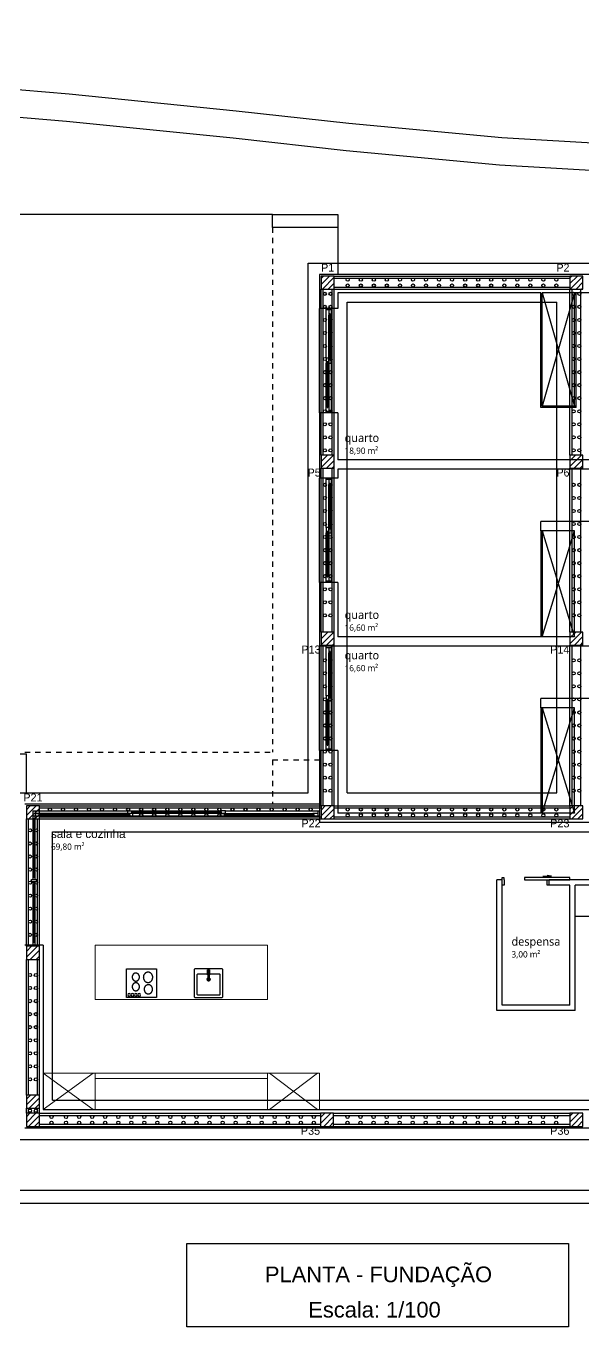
# Model space of a CAD drawing. Header units: millimetres. Extents: x 2071 to 2712, y 1262 to 1380.
# Drawn here: x 2412.48 to 2423.16, y 1353.24 to 1378.16 of the extents above; entities that cross this region are included whole.
import ezdxf
from ezdxf.enums import TextEntityAlignment as Align

# ---------------------------------------------------------------- set-up
doc = ezdxf.new("R2010")
doc.units = ezdxf.units.MM
doc.linetypes.add('Tracejado', pattern=[0.2, 0.1, -0.1])
for name, color, linetype in [('.arquitetura', 9, 'Continuous'), ('.plantas - estrutura em betão', 8, 'Continuous'), ('legenda', 8, 'Continuous')]:
    doc.layers.add(name, color=color, linetype=linetype)
doc.styles.add('CYPETXT', font='arial', dxfattribs={"height": 0.2})
doc.styles.add('GENERATED_STYLE_2', font='Trebuchet MS.ttf')

# ---------------------------------------------------------------- blocks, each defined once
blk = doc.blocks.new('sdvdsv')
at = {"layer": '.arquitetura', "ltscale": 0.1}
for p, q in [((464.686, -134.497), (456.742, -134.497)), ((465.936, -134.747), (465.936, -135.647))]:
    blk.add_line(p, q, dxfattribs=at)
at = {"layer": '.arquitetura', "linetype": 'Tracejado', "ltscale": 0.1}
for p, q in [((464.686, -134.747), (464.686, -144.797)), ((451.936, -144.797), (464.686, -144.797)), ((464.686, -144.947), (465.586, -144.947)), ((464.686, -144.947), (464.686, -145.797))]:
    blk.add_line(p, q, dxfattribs=at)
at = {"layer": '.arquitetura', "linetype": 'Continuous'}
for p, q in [((471.686, -135.647), (465.586, -135.647)), ((465.586, -135.647), (465.586, -136.297)), ((469.826, -135.997), (465.936, -135.997)), ((465.936, -135.997), (465.936, -136.297)), ((469.826, -138.197), (469.826, -135.997)), ((471.506, -135.997), (469.856, -135.997)), ((469.856, -138.167), (469.856, -135.997)), ((470.476, -135.997), (469.856, -138.167)), ((469.856, -135.997), (470.476, -138.167)), ((470.476, -138.167), (470.476, -135.997)), ((470.506, -138.167), (470.506, -135.997)), ((465.936, -136.297), (465.586, -136.297)), ((465.586, -138.297), (465.586, -136.297)), ((465.586, -138.297), (465.586, -139.547)), ((465.936, -138.297), (465.586, -138.297)), ((465.936, -138.297), (465.936, -139.197)), ((470.506, -138.197), (469.826, -138.197)), ((470.506, -138.167), (469.856, -138.167)), ((470.506, -138.197), (470.506, -138.167)), ((472.656, -139.197), (465.936, -139.197)), ((465.936, -139.547), (465.586, -139.547)), ((465.586, -141.547), (465.586, -139.547)), ((472.656, -139.377), (465.936, -139.377)), ((465.936, -139.377), (465.936, -139.547)), ((471.201, -140.377), (469.826, -140.377)), ((469.826, -140.557), (469.826, -140.377)), ((470.476, -140.557), (469.826, -140.557)), ((469.826, -140.557), (469.826, -142.587)), ((469.856, -140.557), (469.856, -142.587)), ((469.856, -142.587), (470.476, -140.557)), ((469.856, -140.557), (470.476, -142.587)), ((470.476, -142.587), (470.476, -140.557)), ((465.586, -141.547), (465.586, -142.767)), ((465.936, -141.547), (465.586, -141.547)), ((465.936, -141.547), (465.936, -142.587)), ((472.656, -142.767), (465.586, -142.767)), ((465.586, -144.767), (465.586, -142.767)), ((470.476, -142.587), (465.936, -142.587)), ((472.656, -143.767), (469.826, -143.767)), ((469.826, -143.947), (469.826, -143.767)), ((470.476, -143.947), (469.826, -143.947)), ((469.826, -143.947), (469.826, -145.967)), ((469.856, -143.947), (469.856, -145.967)), ((469.856, -145.967), (470.476, -143.947)), ((469.856, -143.947), (470.476, -145.967)), ((470.476, -145.967), (470.476, -143.947)), ((465.586, -144.767), (465.586, -146.147)), ((465.936, -144.767), (465.586, -144.767)), ((465.936, -144.767), (465.936, -145.967)), ((465.586, -145.797), (459.936, -145.797)), ((470.476, -145.967), (465.936, -145.967)), ((472.836, -146.147), (465.586, -146.147)), ((469.086, -147.247), (468.986, -147.247)), ((468.986, -149.747), (468.986, -147.247)), ((469.086, -149.647), (469.086, -147.247)), ((471.286, -147.247), (469.986, -147.247)), ((469.986, -147.347), (469.986, -147.247)), ((470.386, -147.347), (469.986, -147.347)), ((470.386, -149.647), (470.386, -147.347)), ((471.186, -147.347), (470.486, -147.347)), ((470.486, -149.747), (470.486, -147.347)), ((471.186, -147.947), (470.486, -147.947)), ((460.286, -148.497), (459.936, -148.497)), ((460.286, -148.497), (460.286, -151.647)), ((470.486, -149.747), (468.986, -149.747)), ((470.386, -149.647), (469.086, -149.647)), ((460.286, -151.647), (475.386, -151.647)), ((459.936, -151.997), (475.736, -151.997)), ((475.386, -153.197), (444.047, -153.197)), ((475.386, -153.447), (444.047, -153.447))]:
    blk.add_line(p, q, dxfattribs=at)
at = {"layer": '.arquitetura'}
for p, q in [((465.711, -137.247), (465.711, -136.297)), ((465.811, -136.327), (465.711, -136.327)), ((465.761, -136.327), (465.761, -136.427)), ((465.811, -136.297), (465.811, -137.247)), ((465.761, -136.427), (465.781, -136.427)), ((465.761, -137.247), (465.761, -136.427)), ((465.781, -136.402), (465.781, -136.412)), ((465.791, -136.402), (465.781, -136.402)), ((465.781, -136.412), (465.791, -136.412)), ((465.781, -137.262), (465.781, -136.412)), ((465.791, -136.412), (465.791, -136.402)), ((465.791, -137.262), (465.791, -136.412)), ((465.791, -136.427), (465.811, -136.427)), ((465.761, -137.247), (465.711, -137.247)), ((465.711, -137.247), (465.711, -137.347)), ((465.731, -137.322), (465.731, -137.332)), ((465.741, -137.322), (465.731, -137.322)), ((465.741, -137.332), (465.741, -137.322)), ((465.781, -137.247), (465.761, -137.247)), ((465.761, -137.247), (465.761, -137.347)), ((465.761, -137.347), (465.761, -137.247)), ((465.781, -137.262), (465.781, -137.272)), ((465.791, -137.262), (465.781, -137.262)), ((465.781, -137.272), (465.791, -137.272)), ((465.811, -137.247), (465.791, -137.247)), ((465.791, -137.272), (465.791, -137.262)), ((465.811, -137.347), (465.811, -137.247)), ((465.711, -137.347), (465.731, -137.347)), ((465.711, -138.297), (465.711, -137.347)), ((465.731, -137.332), (465.741, -137.332)), ((465.731, -138.182), (465.731, -137.332)), ((465.741, -138.182), (465.741, -137.332)), ((465.741, -137.347), (465.761, -137.347)), ((465.761, -137.347), (465.811, -137.347)), ((465.761, -137.347), (465.761, -138.267)), ((465.811, -137.347), (465.811, -138.297)), ((465.731, -138.167), (465.711, -138.167)), ((465.711, -138.267), (465.811, -138.267)), ((465.731, -138.182), (465.731, -138.192)), ((465.741, -138.182), (465.731, -138.182)), ((465.731, -138.192), (465.741, -138.192)), ((465.761, -138.167), (465.741, -138.167)), ((465.741, -138.192), (465.741, -138.182)), ((465.711, -140.497), (465.711, -139.547)), ((465.811, -139.547), (465.811, -140.497)), ((465.811, -139.577), (465.711, -139.577)), ((465.761, -139.577), (465.761, -139.677)), ((465.761, -139.677), (465.781, -139.677)), ((465.761, -140.497), (465.761, -139.677)), ((465.781, -139.652), (465.781, -139.662)), ((465.791, -139.652), (465.781, -139.652)), ((465.781, -139.662), (465.791, -139.662)), ((465.781, -140.512), (465.781, -139.662)), ((465.791, -139.662), (465.791, -139.652)), ((465.791, -140.512), (465.791, -139.662)), ((465.791, -139.677), (465.811, -139.677)), ((465.761, -140.497), (465.711, -140.497)), ((465.711, -140.497), (465.711, -140.597)), ((465.781, -140.497), (465.761, -140.497)), ((465.761, -140.497), (465.761, -140.597)), ((465.761, -140.597), (465.761, -140.497)), ((465.781, -140.512), (465.781, -140.522)), ((465.791, -140.512), (465.781, -140.512)), ((465.781, -140.522), (465.791, -140.522)), ((465.811, -140.497), (465.791, -140.497)), ((465.791, -140.522), (465.791, -140.512)), ((465.811, -140.597), (465.811, -140.497)), ((465.711, -140.597), (465.731, -140.597)), ((465.711, -141.547), (465.711, -140.597)), ((465.731, -140.572), (465.731, -140.582)), ((465.741, -140.572), (465.731, -140.572)), ((465.731, -140.582), (465.741, -140.582)), ((465.731, -141.432), (465.731, -140.582)), ((465.741, -140.582), (465.741, -140.572)), ((465.741, -141.432), (465.741, -140.582)), ((465.741, -140.597), (465.761, -140.597)), ((465.761, -140.597), (465.811, -140.597)), ((465.761, -140.597), (465.761, -141.517)), ((465.811, -140.597), (465.811, -141.547)), ((465.731, -141.417), (465.711, -141.417)), ((465.711, -141.517), (465.811, -141.517)), ((465.731, -141.432), (465.731, -141.442)), ((465.741, -141.432), (465.731, -141.432)), ((465.731, -141.442), (465.741, -141.442)), ((465.761, -141.417), (465.741, -141.417)), ((465.741, -141.442), (465.741, -141.432)), ((465.711, -143.717), (465.711, -142.767)), ((465.811, -142.797), (465.711, -142.797)), ((465.761, -142.797), (465.761, -142.897)), ((465.811, -142.767), (465.811, -143.717)), ((465.761, -142.897), (465.781, -142.897)), ((465.761, -143.717), (465.761, -142.897)), ((465.781, -142.872), (465.781, -142.882)), ((465.791, -142.872), (465.781, -142.872)), ((465.781, -142.882), (465.791, -142.882)), ((465.781, -143.732), (465.781, -142.882)), ((465.791, -142.882), (465.791, -142.872)), ((465.791, -143.732), (465.791, -142.882)), ((465.791, -142.897), (465.811, -142.897)), ((465.761, -143.717), (465.711, -143.717)), ((465.711, -143.717), (465.711, -143.817)), ((465.731, -143.792), (465.731, -143.802)), ((465.741, -143.792), (465.731, -143.792)), ((465.731, -143.802), (465.741, -143.802)), ((465.731, -144.652), (465.731, -143.802)), ((465.741, -143.802), (465.741, -143.792)), ((465.741, -144.652), (465.741, -143.802)), ((465.781, -143.717), (465.761, -143.717)), ((465.761, -143.717), (465.761, -143.817)), ((465.761, -143.817), (465.761, -143.717)), ((465.781, -143.732), (465.781, -143.742)), ((465.791, -143.732), (465.781, -143.732)), ((465.781, -143.742), (465.791, -143.742)), ((465.811, -143.717), (465.791, -143.717)), ((465.791, -143.742), (465.791, -143.732)), ((465.811, -143.817), (465.811, -143.717)), ((465.711, -143.817), (465.731, -143.817)), ((465.711, -144.767), (465.711, -143.817)), ((465.741, -143.817), (465.761, -143.817)), ((465.761, -143.817), (465.811, -143.817)), ((465.761, -143.817), (465.761, -144.737)), ((465.811, -143.817), (465.811, -144.767)), ((465.731, -144.637), (465.711, -144.637)), ((465.711, -144.737), (465.811, -144.737)), ((465.731, -144.652), (465.731, -144.662)), ((465.741, -144.652), (465.731, -144.652)), ((465.731, -144.662), (465.741, -144.662)), ((465.761, -144.637), (465.741, -144.637)), ((465.741, -144.662), (465.741, -144.652)), ((460.091, -145.922), (463.681, -145.922)), ((460.091, -145.922), (460.091, -147.24)), ((460.131, -146.022), (460.091, -146.022)), ((460.131, -145.922), (460.131, -146.022)), ((463.681, -145.972), (460.131, -145.972)), ((460.231, -145.972), (460.131, -145.972)), ((460.131, -145.972), (460.231, -145.972)), ((465.586, -146.022), (460.131, -146.022)), ((460.131, -147.24), (460.131, -146.022)), ((460.216, -145.992), (460.206, -145.992)), ((460.206, -145.992), (460.206, -146.002)), ((460.206, -146.002), (460.216, -146.002)), ((460.216, -146.002), (460.216, -145.992)), ((460.216, -145.992), (461.921, -145.992)), ((460.216, -146.002), (461.921, -146.002)), ((460.231, -145.992), (460.231, -145.972)), ((460.231, -145.972), (461.906, -145.972)), ((460.231, -146.022), (460.231, -146.002)), ((461.906, -145.922), (461.906, -145.992)), ((462.006, -145.972), (461.906, -145.972)), ((461.906, -146.002), (461.906, -146.022)), ((461.931, -145.992), (461.921, -145.992)), ((461.921, -145.992), (461.921, -146.002)), ((461.921, -146.002), (461.931, -146.002)), ((461.931, -146.002), (461.931, -145.992)), ((461.991, -145.942), (461.981, -145.942)), ((461.981, -145.942), (461.981, -145.952)), ((461.981, -145.952), (461.991, -145.952)), ((461.991, -145.952), (461.991, -145.942)), ((461.991, -145.942), (463.696, -145.942)), ((461.991, -145.952), (463.696, -145.952)), ((462.006, -145.942), (462.006, -145.922)), ((462.006, -146.022), (462.006, -145.952)), ((463.781, -145.922), (463.681, -145.922)), ((463.681, -145.922), (463.681, -145.942)), ((463.681, -145.952), (463.681, -145.972)), ((463.781, -145.972), (463.681, -145.972)), ((463.681, -145.972), (463.681, -146.022)), ((463.681, -145.972), (463.781, -145.972)), ((463.706, -145.942), (463.696, -145.942)), ((463.696, -145.942), (463.696, -145.952)), ((463.696, -145.952), (463.706, -145.952)), ((463.706, -145.952), (463.706, -145.942)), ((463.766, -145.992), (463.756, -145.992)), ((463.756, -145.992), (463.756, -146.002)), ((463.756, -146.002), (463.766, -146.002)), ((463.766, -146.002), (463.766, -145.992)), ((463.766, -145.992), (465.471, -145.992)), ((463.766, -146.002), (465.471, -146.002)), ((463.781, -145.972), (463.781, -145.922)), ((463.781, -145.922), (465.586, -145.922)), ((463.781, -145.992), (463.781, -145.972)), ((463.781, -145.972), (465.456, -145.972)), ((463.781, -146.022), (463.781, -146.002)), ((465.556, -145.972), (465.456, -145.972)), ((465.456, -145.972), (465.456, -145.992)), ((465.456, -146.002), (465.456, -146.022)), ((465.481, -145.992), (465.471, -145.992)), ((465.471, -145.992), (465.471, -146.002)), ((465.471, -146.002), (465.481, -146.002)), ((465.481, -146.002), (465.481, -145.992)), ((465.556, -146.022), (465.556, -145.922)), ((460.091, -146.072), (460.131, -146.072)), ((460.106, -146.112), (460.091, -146.112)), ((460.106, -146.097), (460.106, -146.087)), ((460.106, -146.087), (460.116, -146.087)), ((460.116, -146.097), (460.106, -146.097)), ((460.106, -146.097), (460.106, -147.175)), ((460.116, -146.087), (460.116, -146.097)), ((460.116, -146.097), (460.116, -147.175)), ((460.131, -146.112), (460.116, -146.112)), ((460.106, -147.15), (460.091, -147.15)), ((460.091, -147.19), (460.131, -147.19)), ((460.091, -147.28), (460.091, -148.497)), ((460.106, -147.165), (460.106, -147.175)), ((460.116, -147.165), (460.106, -147.165)), ((460.106, -147.175), (460.116, -147.175)), ((460.131, -147.15), (460.116, -147.15)), ((460.116, -147.175), (460.116, -147.165)), ((460.131, -148.497), (460.131, -147.28)), ((460.091, -147.33), (460.131, -147.33)), ((460.106, -147.37), (460.091, -147.37)), ((460.106, -147.345), (460.106, -148.422)), ((460.106, -147.355), (460.106, -147.345)), ((460.106, -147.345), (460.116, -147.345)), ((460.116, -147.355), (460.106, -147.355)), ((460.116, -147.345), (460.116, -148.422)), ((460.116, -147.345), (460.116, -147.355)), ((460.131, -147.37), (460.116, -147.37)), ((460.091, -148.407), (460.106, -148.407)), ((460.131, -148.447), (460.091, -148.447)), ((460.106, -148.432), (460.106, -148.422)), ((460.106, -148.422), (460.116, -148.422)), ((460.116, -148.432), (460.106, -148.432)), ((460.116, -148.407), (460.131, -148.407)), ((460.116, -148.422), (460.116, -148.432))]:
    blk.add_line(p, q, dxfattribs=at)
at = {"layer": '.arquitetura', "linetype": 'Continuous', "lineweight": 9}
for p, q in [((461.286, -150.947), (460.286, -150.947)), ((461.286, -151.647), (461.286, -150.947)), ((465.586, -150.947), (464.586, -150.947)), ((464.586, -150.947), (464.586, -151.647)), ((465.586, -151.647), (465.586, -150.947))]:
    blk.add_line(p, q, dxfattribs=at)
at = {"layer": '.arquitetura', "linetype": 'Continuous', "lineweight": 0}
for p, q in [((460.286, -150.947), (461.246, -151.647)), ((461.246, -150.947), (460.286, -151.647)), ((464.626, -150.947), (465.546, -151.647)), ((465.546, -150.947), (464.626, -151.647))]:
    blk.add_line(p, q, dxfattribs=at)
at = {"layer": '.arquitetura', "linetype": 'Continuous', "flags": 128}
blk.add_lwpolyline([(495.07, -135.125), (493.48, -134.982), (488.171, -134.53), (485.865, -134.359), (479.889, -133.881), (476.452, -133.58), (473.731, -133.373), (471.152, -133.15), (469.078, -133.03), (466.148, -132.754), (463.987, -132.515), (460.783, -132.192), (458.964, -132.037), (456.792, -131.868), (453.072, -131.659), (451.177, -131.425), (449.554, -131.238), (447.517, -131.109), (446.351, -131.089), (444.885, -130.958), (444.047, -130.887)], dxfattribs=at)
at = {"layer": '.arquitetura', "linetype": 'Continuous'}
blk.add_lwpolyline([(495.07, -135.652), (493.434, -135.505), (488.13, -135.054), (485.825, -134.882), (479.845, -134.404), (476.409, -134.103), (473.688, -133.896), (471.114, -133.674), (469.038, -133.553), (466.094, -133.277), (463.932, -133.037), (460.734, -132.715), (458.922, -132.56), (456.757, -132.392), (453.025, -132.182), (451.115, -131.946), (449.507, -131.761), (447.496, -131.634), (446.323, -131.613), (444.84, -131.481), (444.047, -131.413)], dxfattribs=at)
for points in [[(464.686, -134.497), (465.936, -134.497), (465.936, -134.747), (464.686, -134.747)], [(462.458, -148.949), (462.458, -149.499), (461.886, -149.499), (461.886, -148.949)], [(463.438, -149.031), (463.449, -149.031), (463.449, -149.066), (463.438, -149.066)], [(463.467, -149.066), (463.467, -149.031), (463.477, -149.031), (463.477, -149.066)]]:
    blk.add_lwpolyline(points, close=True, dxfattribs=at)
at = {"layer": '.arquitetura'}
for points in [[(460.061, -147.28), (460.061, -147.24), (460.161, -147.24), (460.161, -147.28)], [(470.384, -147.242), (470.384, -147.202), (469.514, -147.202), (469.514, -147.242)]]:
    blk.add_lwpolyline(points, close=True, dxfattribs=at)
for points in [[(469.086, -147.247), (469.086, -147.202), (469.116, -147.202), (469.116, -147.247), (469.126, -147.247), (469.126, -147.347), (469.086, -147.347)], [(469.868, -147.175), (470.03, -147.175), (469.949, -147.162)], [(469.986, -147.347), (469.946, -147.347), (469.946, -147.247), (469.986, -147.247)]]:
    blk.add_lwpolyline(points, dxfattribs=at)
at = {"layer": '.arquitetura', "linetype": 'Continuous', "lineweight": 9, "flags": 128}
blk.add_lwpolyline([(464.586, -149.537), (464.586, -148.497), (461.286, -148.497), (461.286, -149.537)], close=True, dxfattribs=at)
at = {"layer": '.arquitetura', "linetype": 'Continuous'}
for points in [[(463.713, -149.499, 0.414214), (463.733, -149.479), (463.733, -148.969, 0.414214), (463.713, -148.949), (463.203, -148.949, 0.414214), (463.183, -148.969), (463.183, -149.479, 0.414214), (463.203, -149.499)], [(463.467, -149.03), (463.467, -148.979, 1), (463.449, -148.979), (463.449, -149.03), (463.438, -149.03), (463.438, -148.965), (463.478, -148.965), (463.478, -149.03)], [(463.449, -149.177), (463.449, -148.979, -1), (463.467, -148.979), (463.467, -149.177, -1)], [(463.663, -149.049), (463.253, -149.049, 0.414214), (463.233, -149.069), (463.233, -149.429, 0.414214), (463.253, -149.449), (463.663, -149.449, 0.414214), (463.683, -149.429), (463.683, -149.069, 0.414214)]]:
    blk.add_lwpolyline(points, format="xyb", close=True, dxfattribs=at)
at = {"layer": '.arquitetura', "linetype": 'Continuous', "lineweight": 9, "flags": 128}
for points in [[(464.586, -150.947), (461.286, -150.947)], [(464.586, -151.647), (464.586, -151.047), (461.286, -151.047), (461.286, -151.647)]]:
    blk.add_lwpolyline(points, dxfattribs=at)
at = {"layer": '.arquitetura', "linetype": 'Continuous'}
blk.add_circle((463.458, -149.149), 0.03, dxfattribs=at)
at = {"layer": '.arquitetura', "linetype": 'Continuous', "extrusion": (0, 0, -1)}
for centre in [(461.937, -149.449), (462, -149.449), (462.064, -149.449), (462.127, -149.449)]:
    blk.add_ellipse(centre, major_axis=(0, 0.0278), ratio=0.912727, dxfattribs=at)
at = {"layer": '.arquitetura', "linetype": 'Continuous'}
for points, weights, knots in [([(462.133, -149.107), (462.133, -149.151), (462.098, -149.173), (462.063, -149.196), (462.028, -149.173), (461.993, -149.151), (461.993, -149.107), (461.993, -149.03), (462.063, -149.03), (462.133, -149.03), (462.133, -149.107)], [1, 0.866025403784, 1, 0.866025403784, 1, 0.866025403784, 1, 0.707106781187, 1, 0.707106781187, 1], [0, 0, 0, 1.047198, 1.047198, 2.094395, 2.094395, 3.141593, 3.141593, 4.712389, 4.712389, 6.283185, 6.283185, 6.283185]), ([(462.387, -149.111), (462.387, -149.21), (462.297, -149.21), (462.207, -149.21), (462.207, -149.111), (462.207, -149.013), (462.297, -149.013), (462.387, -149.013), (462.387, -149.111)], [1, 0.707106781187, 1, 0.707106781187, 1, 0.707106781187, 1, 0.707106781187, 1], [0, 0, 0, 1.570796, 1.570796, 3.141593, 3.141593, 4.712389, 4.712389, 6.283185, 6.283185, 6.283185]), ([(462.133, -149.292), (462.133, -149.336), (462.098, -149.359), (462.063, -149.381), (462.028, -149.359), (461.993, -149.336), (461.993, -149.292), (461.993, -149.216), (462.063, -149.216), (462.133, -149.216), (462.133, -149.292)], [1, 0.866025403784, 1, 0.866025403784, 1, 0.866025403784, 1, 0.707106781187, 1, 0.707106781187, 1], [0, 0, 0, 1.047198, 1.047198, 2.094395, 2.094395, 3.141593, 3.141593, 4.712389, 4.712389, 6.283185, 6.283185, 6.283185]), ([(462.383, -149.341), (462.383, -149.392), (462.343, -149.417), (462.303, -149.443), (462.263, -149.417), (462.223, -149.392), (462.223, -149.341), (462.223, -149.254), (462.303, -149.254), (462.383, -149.254), (462.383, -149.341)], [1, 0.866025403784, 1, 0.866025403784, 1, 0.866025403784, 1, 0.707106781187, 1, 0.707106781187, 1], [0, 0, 0, 1.047198, 1.047198, 2.094395, 2.094395, 3.141593, 3.141593, 4.712389, 4.712389, 6.283185, 6.283185, 6.283185])]:
    blk.add_rational_spline(points, weights, degree=2, knots=knots, dxfattribs=at)
at = {"layer": '.arquitetura', "char_height": 0.16, "attachment_point": 1, "style": 'GENERATED_STYLE_2'}
for s, insert, width in [('quarto\\P{\\H0.75x;18,90 m²}', (466.066, -138.696), 1.63695), ('quarto\\P{\\H0.75x;16,60 m²}', (466.066, -142.086), 1.63695), ('quarto\\P{\\H0.75x;16,60 m²}', (466.066, -142.86), 1.63695), ('\\A1;{\\fArial Unicode MS|b0|i0|c0|p34;sala e cozinha\\H0.66x;\\S^  ;\\S^  ;\\H1.5152x;\\P\\A0;\\fTrebuchet MS|b0|i0|c0|p38;\\H0.74998x;69,80 m²}', (460.437, -146.282), 2.06193), ('despensa\\P{\\H0.75x;3,00 m²}', (469.265, -148.345), 1.63695)]:
    blk.add_mtext(s, dxfattribs=dict(at, insert=insert, width=width))

msp = doc.modelspace()

# ---------------------------------------------------------------- linework, layer by layer
at = {"layer": '.plantas - estrutura em betão'}
for p, q in [((2417.8916, 1373.62061), (2423.0366, 1373.62061)), ((2417.8916, 1369.81561), (2417.8916, 1373.62061)), ((2423.0366, 1373.62061), (2426.6066, 1373.62061)), ((2418.1416, 1373.20996), (2418.30225, 1373.37061)), ((2418.1416, 1373.32309), (2418.18912, 1373.37061)), ((2418.16539, 1373.12061), (2418.3916, 1373.34682)), ((2418.3916, 1373.37061), (2422.9116, 1373.37061)), ((2418.3916, 1373.33061), (2422.9116, 1373.33061)), ((2422.9116, 1373.2282), (2423.05401, 1373.37061)), ((2422.9116, 1373.34134), (2422.94087, 1373.37061)), ((2422.91715, 1373.12061), (2423.1616, 1373.36506)), ((2418.1416, 1369.94061), (2418.1416, 1373.12061)), ((2418.1816, 1369.94061), (2418.1816, 1373.12061)), ((2418.27853, 1373.12061), (2418.3916, 1373.23368)), ((2418.3516, 1369.94061), (2418.3516, 1373.12061)), ((2418.3916, 1373.16061), (2422.9116, 1373.16061)), ((2418.3916, 1373.12061), (2422.9116, 1373.12061)), ((2418.3916, 1369.94061), (2418.3916, 1373.12061)), ((2422.9116, 1369.94061), (2422.9116, 1373.12061)), ((2422.9516, 1369.94061), (2422.9516, 1373.12061)), ((2423.03028, 1373.12061), (2423.1616, 1373.25193)), ((2423.1216, 1369.94061), (2423.1216, 1373.12061)), ((2423.14342, 1373.12061), (2423.1616, 1373.13879)), ((2418.6416, 1372.87061), (2422.6616, 1372.87061)), ((2418.6416, 1369.81561), (2418.6416, 1372.87061)), ((2422.6616, 1369.81561), (2422.6616, 1372.87061)), ((2418.1416, 1369.70271), (2418.3795, 1369.94061)), ((2418.1416, 1369.92898), (2418.15323, 1369.94061)), ((2418.1416, 1369.81584), (2418.26637, 1369.94061)), ((2418.24264, 1369.69061), (2418.3916, 1369.83957)), ((2422.9116, 1369.72095), (2423.13126, 1369.94061)), ((2422.9116, 1369.83409), (2423.01812, 1369.94061)), ((2422.9944, 1369.69061), (2423.1616, 1369.85781)), ((2417.8916, 1366.42561), (2417.8916, 1369.81561)), ((2418.1416, 1366.55061), (2418.1416, 1369.69061)), ((2418.1816, 1366.55061), (2418.1816, 1369.69061)), ((2418.3516, 1366.55061), (2418.3516, 1369.69061)), ((2418.35578, 1369.69061), (2418.3916, 1369.72643)), ((2418.3916, 1366.55061), (2418.3916, 1369.69061)), ((2418.6416, 1366.42561), (2418.6416, 1369.81561)), ((2422.6616, 1366.42561), (2422.6616, 1369.81561)), ((2422.9116, 1366.55061), (2422.9116, 1369.69061)), ((2422.9516, 1366.55061), (2422.9516, 1369.69061)), ((2423.10753, 1369.69061), (2423.1616, 1369.74468)), ((2423.1216, 1366.55061), (2423.1216, 1369.69061)), ((2417.8916, 1363.47061), (2417.8916, 1366.42561)), ((2418.1416, 1366.30859), (2418.38362, 1366.55061)), ((2418.1416, 1366.53487), (2418.15734, 1366.55061)), ((2418.1416, 1366.42173), (2418.27048, 1366.55061)), ((2418.24675, 1366.30061), (2418.3916, 1366.44546)), ((2418.35989, 1366.30061), (2418.3916, 1366.33232)), ((2418.6416, 1363.47061), (2418.6416, 1366.42561)), ((2422.6616, 1363.47061), (2422.6616, 1366.42561)), ((2422.9116, 1366.32684), (2423.13537, 1366.55061)), ((2422.9116, 1366.43997), (2423.02224, 1366.55061)), ((2422.99851, 1366.30061), (2423.1616, 1366.4637)), ((2423.11165, 1366.30061), (2423.1616, 1366.35056)), ((2418.1416, 1363.22061), (2418.1416, 1366.30061)), ((2418.1816, 1363.22061), (2418.1816, 1366.30061)), ((2418.3516, 1363.22061), (2418.3516, 1366.30061)), ((2418.3916, 1363.22061), (2418.3916, 1366.30061)), ((2422.9116, 1363.22061), (2422.9116, 1366.30061)), ((2422.9516, 1363.22061), (2422.9516, 1366.30061)), ((2423.1216, 1363.22061), (2423.1216, 1366.30061)), ((2412.24159, 1363.47061), (2417.8916, 1363.47061)), ((2418.6416, 1363.47061), (2422.6616, 1363.47061)), ((2412.49159, 1363.03447), (2412.67774, 1363.22061)), ((2412.49159, 1363.1476), (2412.5646, 1363.22061)), ((2412.54087, 1362.97061), (2412.74159, 1363.17133)), ((2412.74159, 1363.22061), (2418.1416, 1363.22061)), ((2412.74159, 1363.18061), (2418.1416, 1363.18061)), ((2418.1416, 1363.02762), (2418.33459, 1363.22061)), ((2418.1416, 1363.14076), (2418.22145, 1363.22061)), ((2418.19773, 1362.97061), (2418.3916, 1363.16448)), ((2418.3916, 1363.22061), (2422.9116, 1363.22061)), ((2418.3916, 1363.18061), (2422.9116, 1363.18061)), ((2422.9116, 1363.04586), (2423.08635, 1363.22061)), ((2422.9116, 1363.159), (2422.97321, 1363.22061)), ((2422.94949, 1362.97061), (2423.1616, 1363.18272)), ((2412.49159, 1360.53061), (2412.49159, 1362.97061)), ((2412.53159, 1360.53061), (2412.53159, 1362.97061)), ((2412.65401, 1362.97061), (2412.74159, 1363.05819)), ((2412.70159, 1360.53061), (2412.70159, 1362.97061)), ((2412.74159, 1363.01061), (2418.1416, 1363.01061)), ((2412.74159, 1362.97061), (2418.1416, 1362.97061)), ((2412.74159, 1360.53061), (2412.74159, 1362.97061)), ((2418.31087, 1362.97061), (2418.3916, 1363.05135)), ((2418.3916, 1363.01061), (2422.9116, 1363.01061)), ((2418.3916, 1362.97061), (2422.9116, 1362.97061)), ((2423.06262, 1362.97061), (2423.1616, 1363.06959)), ((2412.99159, 1362.72061), (2418.2666, 1362.72061)), ((2412.99159, 1360.40561), (2412.99159, 1362.72061)), ((2418.2666, 1362.72061), (2423.0366, 1362.72061)), ((2423.0366, 1362.72061), (2426.9816, 1362.72061)), ((2412.49159, 1360.31918), (2412.70303, 1360.53061)), ((2412.49159, 1360.43231), (2412.58989, 1360.53061)), ((2412.56616, 1360.28061), (2412.74159, 1360.45604)), ((2412.99159, 1357.58061), (2412.99159, 1360.40561)), ((2412.49159, 1357.68061), (2412.49159, 1360.28061)), ((2412.53159, 1357.68061), (2412.53159, 1360.28061)), ((2412.6793, 1360.28061), (2412.74159, 1360.3429)), ((2412.70159, 1357.68061), (2412.70159, 1360.28061)), ((2412.74159, 1357.68061), (2412.74159, 1360.28061)), ((2412.49159, 1357.49075), (2412.68145, 1357.68061)), ((2412.49159, 1357.60389), (2412.56832, 1357.68061)), ((2412.54459, 1357.43061), (2412.74159, 1357.62761)), ((2412.49159, 1357.33061), (2412.49159, 1357.43061)), ((2412.53159, 1357.33061), (2412.53159, 1357.43061)), ((2412.65773, 1357.43061), (2412.74159, 1357.51447)), ((2412.70159, 1357.33061), (2412.70159, 1357.43061)), ((2412.74159, 1357.33061), (2412.74159, 1357.43061)), ((2412.99159, 1357.58061), (2418.2566, 1357.58061)), ((2418.2566, 1357.58061), (2423.0366, 1357.58061)), ((2423.0366, 1357.58061), (2427.7316, 1357.58061)), ((2412.49159, 1357.15134), (2412.67087, 1357.33061)), ((2412.49159, 1357.26447), (2412.55773, 1357.33061)), ((2412.534, 1357.08061), (2412.74159, 1357.2882)), ((2412.64714, 1357.08061), (2412.74159, 1357.17506)), ((2412.74159, 1357.33061), (2418.1316, 1357.33061)), ((2412.74159, 1357.29061), (2418.1316, 1357.29061)), ((2412.74159, 1357.12061), (2418.1316, 1357.12061)), ((2418.1316, 1357.13449), (2418.32772, 1357.33061)), ((2418.1316, 1357.24763), (2418.21458, 1357.33061)), ((2418.19086, 1357.08061), (2418.3816, 1357.27135)), ((2418.30399, 1357.08061), (2418.3816, 1357.15822)), ((2418.3816, 1357.33061), (2422.9116, 1357.33061)), ((2418.3816, 1357.29061), (2422.9116, 1357.29061)), ((2418.3816, 1357.12061), (2422.9116, 1357.12061)), ((2422.9116, 1357.16273), (2423.07948, 1357.33061)), ((2422.9116, 1357.27587), (2422.96634, 1357.33061)), ((2422.94261, 1357.08061), (2423.1616, 1357.2996)), ((2423.05575, 1357.08061), (2423.1616, 1357.18646)), ((2412.74159, 1357.08061), (2418.1316, 1357.08061)), ((2418.3816, 1357.08061), (2422.9116, 1357.08061)), ((2412.24159, 1356.83061), (2418.2566, 1356.83061)), ((2418.2566, 1356.83061), (2423.0366, 1356.83061)), ((2423.0366, 1356.83061), (2428.4816, 1356.83061))]:
    msp.add_line(p, q, dxfattribs=at)
for points in [[(2418.1416, 1373.12061), (2418.3916, 1373.12061), (2418.3916, 1373.37061), (2418.1416, 1373.37061), (2418.1416, 1373.12061)], [(2422.9116, 1373.12061), (2423.1616, 1373.12061), (2423.1616, 1373.37061), (2422.9116, 1373.37061), (2422.9116, 1373.12061)], [(2418.1416, 1369.69061), (2418.3916, 1369.69061), (2418.3916, 1369.94061), (2418.1416, 1369.94061), (2418.1416, 1369.69061)], [(2422.9116, 1369.69061), (2423.1616, 1369.69061), (2423.1616, 1369.94061), (2422.9116, 1369.94061), (2422.9116, 1369.69061)], [(2418.1416, 1366.30061), (2418.3916, 1366.30061), (2418.3916, 1366.55061), (2418.1416, 1366.55061), (2418.1416, 1366.30061)], [(2422.9116, 1366.30061), (2423.1616, 1366.30061), (2423.1616, 1366.55061), (2422.9116, 1366.55061), (2422.9116, 1366.30061)], [(2412.49159, 1362.97061), (2412.74159, 1362.97061), (2412.74159, 1363.22061), (2412.49159, 1363.22061), (2412.49159, 1362.97061)], [(2418.1416, 1362.97061), (2418.3916, 1362.97061), (2418.3916, 1363.22061), (2418.1416, 1363.22061), (2418.1416, 1362.97061)], [(2422.9116, 1362.97061), (2423.1616, 1362.97061), (2423.1616, 1363.22061), (2422.9116, 1363.22061), (2422.9116, 1362.97061)], [(2412.49159, 1360.28061), (2412.74159, 1360.28061), (2412.74159, 1360.53061), (2412.49159, 1360.53061), (2412.49159, 1360.28061)], [(2412.49159, 1357.43061), (2412.74159, 1357.43061), (2412.74159, 1357.68061), (2412.49159, 1357.68061), (2412.49159, 1357.43061)], [(2412.49159, 1357.08061), (2412.74159, 1357.08061), (2412.74159, 1357.33061), (2412.49159, 1357.33061), (2412.49159, 1357.08061)], [(2418.1316, 1357.08061), (2418.3816, 1357.08061), (2418.3816, 1357.33061), (2418.1316, 1357.33061), (2418.1316, 1357.08061)], [(2422.9116, 1357.08061), (2423.1616, 1357.08061), (2423.1616, 1357.33061), (2422.9116, 1357.33061), (2422.9116, 1357.08061)]]:
    msp.add_lwpolyline(points, close=True, dxfattribs=at)
for points in [[(2404.78159, 1364.22061), (2412.49159, 1364.22061)], [(2412.49159, 1363.47061), (2412.49159, 1364.22061)]]:
    msp.add_lwpolyline(points, dxfattribs=at)
for centre in [(2418.6516, 1373.30061), (2418.9016, 1373.30061), (2419.1516, 1373.30061), (2419.4016, 1373.30061), (2419.6516, 1373.30061), (2419.9016, 1373.30061), (2420.1516, 1373.30061), (2420.4016, 1373.30061), (2420.6516, 1373.30061), (2420.9016, 1373.30061), (2421.1516, 1373.30061), (2421.4016, 1373.30061), (2421.6516, 1373.30061), (2421.9016, 1373.30061), (2422.1516, 1373.30061), (2422.4016, 1373.30061), (2422.6516, 1373.30061), (2418.2116, 1373.03061), (2418.3216, 1373.03061), (2418.6516, 1373.19061), (2418.9016, 1373.19061), (2419.1516, 1373.19061), (2419.4016, 1373.19061), (2419.6516, 1373.19061), (2419.9016, 1373.19061), (2420.1516, 1373.19061), (2420.4016, 1373.19061), (2420.6516, 1373.19061), (2420.9016, 1373.19061), (2421.1516, 1373.19061), (2421.4016, 1373.19061), (2421.6516, 1373.19061), (2421.9016, 1373.19061), (2422.1516, 1373.19061), (2422.4016, 1373.19061), (2422.6516, 1373.19061), (2422.9816, 1373.03061), (2423.0916, 1373.03061), (2418.2116, 1372.78061), (2418.3216, 1372.78061), (2422.9816, 1372.78061), (2423.0916, 1372.78061), (2418.2116, 1372.53061), (2418.3216, 1372.53061), (2422.9816, 1372.53061), (2423.0916, 1372.53061), (2418.2116, 1372.28061), (2418.3216, 1372.28061), (2422.9816, 1372.28061), (2423.0916, 1372.28061), (2418.2116, 1372.03061), (2418.3216, 1372.03061), (2422.9816, 1372.03061), (2423.0916, 1372.03061), (2418.2116, 1371.78061), (2418.3216, 1371.78061), (2422.9816, 1371.78061), (2423.0916, 1371.78061), (2418.2116, 1371.53061), (2418.3216, 1371.53061), (2422.9816, 1371.53061), (2423.0916, 1371.53061), (2418.2116, 1371.28061), (2418.3216, 1371.28061), (2422.9816, 1371.28061), (2423.0916, 1371.28061), (2418.2116, 1371.03061), (2418.3216, 1371.03061), (2422.9816, 1371.03061), (2423.0916, 1371.03061), (2418.2116, 1370.78061), (2418.3216, 1370.78061), (2422.9816, 1370.78061), (2423.0916, 1370.78061), (2418.2116, 1370.53061), (2418.3216, 1370.53061), (2422.9816, 1370.53061), (2423.0916, 1370.53061), (2418.2116, 1370.28061), (2418.3216, 1370.28061), (2422.9816, 1370.28061), (2423.0916, 1370.28061), (2418.2116, 1370.03061), (2418.3216, 1370.03061), (2422.9816, 1370.03061), (2423.0916, 1370.03061), (2418.2116, 1369.37061), (2418.3216, 1369.37061), (2422.9816, 1369.37061), (2423.0916, 1369.37061), (2418.2116, 1369.12061), (2418.3216, 1369.12061), (2422.9816, 1369.12061), (2423.0916, 1369.12061), (2418.2116, 1368.87061), (2418.3216, 1368.87061), (2422.9816, 1368.87061), (2423.0916, 1368.87061), (2418.2116, 1368.62061), (2418.3216, 1368.62061), (2422.9816, 1368.62061), (2423.0916, 1368.62061), (2418.2116, 1368.37061), (2418.3216, 1368.37061), (2422.9816, 1368.37061), (2423.0916, 1368.37061), (2418.2116, 1368.12061), (2418.3216, 1368.12061), (2422.9816, 1368.12061), (2423.0916, 1368.12061), (2418.2116, 1367.87061), (2418.3216, 1367.87061), (2422.9816, 1367.87061), (2423.0916, 1367.87061), (2418.2116, 1367.62061), (2418.3216, 1367.62061), (2422.9816, 1367.62061), (2423.0916, 1367.62061), (2418.2116, 1367.37061), (2418.3216, 1367.37061), (2422.9816, 1367.37061), (2423.0916, 1367.37061), (2418.2116, 1367.12061), (2418.3216, 1367.12061), (2422.9816, 1367.12061), (2423.0916, 1367.12061), (2418.2116, 1366.87061), (2418.3216, 1366.87061), (2422.9816, 1366.87061), (2423.0916, 1366.87061), (2418.2116, 1366.01061), (2418.3216, 1366.01061), (2422.9816, 1366.01061), (2423.0916, 1366.01061), (2418.2116, 1365.76061), (2418.3216, 1365.76061), (2422.9816, 1365.76061), (2423.0916, 1365.76061), (2418.2116, 1365.51061), (2418.3216, 1365.51061), (2422.9816, 1365.51061), (2423.0916, 1365.51061), (2418.2116, 1365.26061), (2418.3216, 1365.26061), (2422.9816, 1365.26061), (2423.0916, 1365.26061), (2418.2116, 1365.01061), (2418.3216, 1365.01061), (2422.9816, 1365.01061), (2423.0916, 1365.01061), (2418.2116, 1364.76061), (2418.3216, 1364.76061), (2422.9816, 1364.76061), (2423.0916, 1364.76061), (2418.2116, 1364.51061), (2418.3216, 1364.51061), (2422.9816, 1364.51061), (2423.0916, 1364.51061), (2418.2116, 1364.26061), (2418.3216, 1364.26061), (2422.9816, 1364.26061), (2423.0916, 1364.26061), (2418.2116, 1364.01061), (2418.3216, 1364.01061), (2422.9816, 1364.01061), (2423.0916, 1364.01061), (2418.2116, 1363.76061), (2418.3216, 1363.76061), (2422.9816, 1363.76061), (2423.0916, 1363.76061), (2418.2116, 1363.51061), (2418.3216, 1363.51061), (2422.9816, 1363.51061), (2423.0916, 1363.51061), (2412.94159, 1363.15061), (2413.19159, 1363.15061), (2413.44159, 1363.15061), (2413.69159, 1363.15061), (2413.94159, 1363.15061), (2414.19159, 1363.15061), (2414.44159, 1363.15061), (2414.69159, 1363.15061), (2414.94159, 1363.15061), (2415.19159, 1363.15061), (2415.44159, 1363.15061), (2415.69159, 1363.15061), (2415.94159, 1363.15061), (2416.19159, 1363.15061), (2416.44159, 1363.15061), (2416.69159, 1363.15061), (2416.94159, 1363.15061), (2417.19159, 1363.15061), (2417.44159, 1363.15061), (2417.69159, 1363.15061), (2417.94159, 1363.15061), (2418.6516, 1363.15061), (2418.9016, 1363.15061), (2419.1516, 1363.15061), (2419.4016, 1363.15061), (2419.6516, 1363.15061), (2419.9016, 1363.15061), (2420.1516, 1363.15061), (2420.4016, 1363.15061), (2420.6516, 1363.15061), (2420.9016, 1363.15061), (2421.1516, 1363.15061), (2421.4016, 1363.15061), (2421.6516, 1363.15061), (2421.9016, 1363.15061), (2422.1516, 1363.15061), (2422.4016, 1363.15061), (2422.6516, 1363.15061), (2412.94159, 1363.04061), (2413.19159, 1363.04061), (2413.44159, 1363.04061), (2413.69159, 1363.04061), (2413.94159, 1363.04061), (2414.19159, 1363.04061), (2414.44159, 1363.04061), (2414.69159, 1363.04061), (2414.94159, 1363.04061), (2415.19159, 1363.04061), (2415.44159, 1363.04061), (2415.69159, 1363.04061), (2415.94159, 1363.04061), (2416.19159, 1363.04061), (2416.44159, 1363.04061), (2416.69159, 1363.04061), (2416.94159, 1363.04061), (2417.19159, 1363.04061), (2417.44159, 1363.04061), (2417.69159, 1363.04061), (2417.94159, 1363.04061), (2418.6516, 1363.04061), (2418.9016, 1363.04061), (2419.1516, 1363.04061), (2419.4016, 1363.04061), (2419.6516, 1363.04061), (2419.9016, 1363.04061), (2420.1516, 1363.04061), (2420.4016, 1363.04061), (2420.6516, 1363.04061), (2420.9016, 1363.04061), (2421.1516, 1363.04061), (2421.4016, 1363.04061), (2421.6516, 1363.04061), (2421.9016, 1363.04061), (2422.1516, 1363.04061), (2422.4016, 1363.04061), (2422.6516, 1363.04061), (2412.56159, 1362.75061), (2412.67159, 1362.75061), (2412.56159, 1362.50061), (2412.67159, 1362.50061), (2412.56159, 1362.25061), (2412.67159, 1362.25061), (2412.56159, 1362.00061), (2412.67159, 1362.00061), (2412.56159, 1361.75061), (2412.67159, 1361.75061), (2412.56159, 1361.50061), (2412.67159, 1361.50061), (2412.56159, 1361.25061), (2412.67159, 1361.25061), (2412.56159, 1361.00061), (2412.67159, 1361.00061), (2412.56159, 1360.75061), (2412.67159, 1360.75061), (2412.56159, 1359.98061), (2412.67159, 1359.98061), (2412.56159, 1359.73061), (2412.67159, 1359.73061), (2412.56159, 1359.48061), (2412.67159, 1359.48061), (2412.56159, 1359.23061), (2412.67159, 1359.23061), (2412.56159, 1358.98061), (2412.67159, 1358.98061), (2412.56159, 1358.73061), (2412.67159, 1358.73061), (2412.56159, 1358.48061), (2412.67159, 1358.48061), (2412.56159, 1358.23061), (2412.67159, 1358.23061), (2412.56159, 1357.98061), (2412.67159, 1357.98061), (2412.56159, 1357.38061), (2412.67159, 1357.38061), (2412.97203, 1357.26061), (2412.97203, 1357.15061), (2413.25203, 1357.26061), (2413.25203, 1357.15061), (2413.50203, 1357.26061), (2413.50203, 1357.15061), (2413.75203, 1357.26061), (2413.75203, 1357.15061), (2414.00203, 1357.26061), (2414.00203, 1357.15061), (2414.25203, 1357.26061), (2414.25203, 1357.15061), (2414.50203, 1357.26061), (2414.50203, 1357.15061), (2414.75203, 1357.26061), (2414.75203, 1357.15061), (2415.00203, 1357.26061), (2415.00203, 1357.15061), (2415.25203, 1357.26061), (2415.25203, 1357.15061), (2415.50203, 1357.26061), (2415.50203, 1357.15061), (2415.75203, 1357.26061), (2415.75203, 1357.15061), (2416.00203, 1357.26061), (2416.00203, 1357.15061), (2416.25203, 1357.26061), (2416.25203, 1357.15061), (2416.50203, 1357.26061), (2416.50203, 1357.15061), (2416.75203, 1357.26061), (2416.75203, 1357.15061), (2417.00203, 1357.26061), (2417.00203, 1357.15061), (2417.25203, 1357.26061), (2417.25203, 1357.15061), (2417.50203, 1357.26061), (2417.50203, 1357.15061), (2417.75203, 1357.26061), (2417.75203, 1357.15061), (2418.00203, 1357.26061), (2418.00203, 1357.15061), (2418.6466, 1357.26061), (2418.6466, 1357.15061), (2418.8966, 1357.26061), (2418.8966, 1357.15061), (2419.1466, 1357.26061), (2419.1466, 1357.15061), (2419.3966, 1357.26061), (2419.3966, 1357.15061), (2419.6466, 1357.26061), (2419.6466, 1357.15061), (2419.8966, 1357.26061), (2419.8966, 1357.15061), (2420.1466, 1357.26061), (2420.1466, 1357.15061), (2420.3966, 1357.26061), (2420.3966, 1357.15061), (2420.6466, 1357.26061), (2420.6466, 1357.15061), (2420.8966, 1357.26061), (2420.8966, 1357.15061), (2421.1466, 1357.26061), (2421.1466, 1357.15061), (2421.3966, 1357.26061), (2421.3966, 1357.15061), (2421.6466, 1357.26061), (2421.6466, 1357.15061), (2421.8966, 1357.26061), (2421.8966, 1357.15061), (2422.1466, 1357.26061), (2422.1466, 1357.15061), (2422.3966, 1357.26061), (2422.3966, 1357.15061), (2422.6466, 1357.26061), (2422.6466, 1357.15061)]:
    msp.add_circle(centre, 0.03, dxfattribs=at)
at = {"layer": 'legenda', "color": 8}
for p, q in [((2415.56604, 1354.8374), (2422.88115, 1354.8374)), ((2415.56604, 1353.2374), (2415.56604, 1354.8374)), ((2422.88115, 1354.8374), (2422.88115, 1353.2374)), ((2422.88115, 1353.2374), (2415.56604, 1353.2374))]:
    msp.add_line(p, q, dxfattribs=at)

# ---------------------------------------------------------------- block references
at = {"layer": '.arquitetura', "linetype": 'Continuous'}
msp.add_blockref('sdvdsv', (1952.52585, 1509.04785), dxfattribs=at)

# ---------------------------------------------------------------- texts
at = {"layer": '.plantas - estrutura em betão', "style": 'CYPETXT'}
for s, width, p, p2 in [('P1', 0.944637, (2418.14285, 1373.45478), (2418.39035, 1373.45478)), ('P2', 0.944637, (2422.6541, 1373.45478), (2422.9016, 1373.45478)), ('P5', 0.944637, (2417.8841, 1369.52978), (2418.1316, 1369.52978)), ('P6', 0.944637, (2422.6541, 1369.52978), (2422.9016, 1369.52978)), ('P13', 0.968156, (2417.7626, 1366.13978), (2418.1316, 1366.13978)), ('P14', 0.968156, (2422.5326, 1366.13978), (2422.9016, 1366.13978)), ('P21', 0.968156, (2412.43209, 1363.30478), (2412.80109, 1363.30478)), ('P22', 0.968156, (2417.7626, 1362.80978), (2418.1316, 1362.80978)), ('P23', 0.968156, (2422.5326, 1362.80978), (2422.9016, 1362.80978)), ('P35', 0.968156, (2417.7526, 1356.91978), (2418.1216, 1356.91978)), ('P36', 0.968156, (2422.5326, 1356.91978), (2422.9016, 1356.91978))]:
    msp.add_text(s, height=0.153333, dxfattribs=dict(at, width=width)).set_placement(p, p2, align=Align.FIT)
at = {"layer": 'legenda', "color": 8, "style": 'CYPETXT'}
msp.add_text('PLANTA - FUNDAÇÃO', height=0.3, dxfattribs=at).set_placement((2417.06452, 1354.09572))
at = {"layer": 'legenda', "color": 8, "insert": (2419.16469, 1353.56656), "char_height": 0.3, "width": 5.7, "attachment_point": 5, "style": 'CYPETXT'}
msp.add_mtext('Escala: 1/100', dxfattribs=at)

doc.saveas('drawing.dxf')
